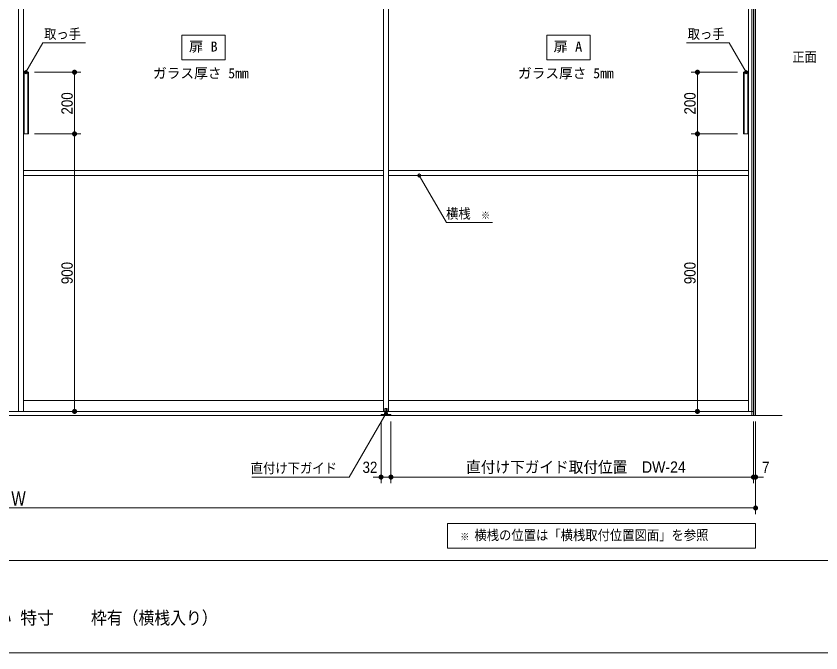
# Model space of a CAD drawing. Units: millimetres, scale not verified. Extents: x -6062 to 6062, y -3045 to 3045.
# Drawn here: x -3312 to -701, y -2770 to -705 of the extents above; entities that cross this region are included whole.
import ezdxf
from ezdxf.enums import TextEntityAlignment as Align

# ---------------------------------------------------------------- set-up
doc = ezdxf.new("R2010")
doc.units = ezdxf.units.MM
doc.header["$LTSCALE"] = 20
for name, color, linetype, lineweight in [('0-0_2寸法-1', 7, 'Continuous', 9), ('0-1_0', 7, 'Continuous', 9), ('0-2_2寸法-2', 7, 'Continuous', 9), ('0-3_2寸法-3', 7, 'Continuous', 9), ('0-4_3一般', 7, 'Continuous', 9), ('0-5_1図面枠', 7, 'Continuous', 9)]:
    doc.layers.add(name, color=color, linetype=linetype, lineweight=lineweight)
doc.styles.add('ＭＳ ゴシック', font='')
doc.styles.add('ＭＳ Ｐゴシック', font='')
doc.styles.get('ＭＳ ゴシック').set_extended_font_data('MS Gothic')
doc.styles.get('ＭＳ Ｐゴシック').set_extended_font_data('MS PGothic')

# ---------------------------------------------------------------- blocks, each defined once
blk = doc.blocks.new('_Dot')
at = {"layer": '0-1_0'}
for p, q in [((-10, 0), (-20, 0)), ((9.78, 2), (-9.78, 2)), ((7.99, 6), (-7.99, 6)), ((9.16, -3.98), (-9.16, -3.98)), ((6, -7.98), (-6, -7.98))]:
    blk.add_line(p, q, dxfattribs=at)
for points in [[(10, 0), (9.92, 1.25), (9.69, 2.49), (9.3, 3.68), (8.76, 4.82), (8.09, 5.88), (7.29, 6.85), (6.37, 7.71), (5.36, 8.44), (4.26, 9.05), (3.09, 9.51), (1.87, 9.82), (0.63, 9.98), (-0.63, 9.98), (-1.87, 9.82), (-3.09, 9.51), (-4.26, 9.05), (-5.36, 8.44), (-6.37, 7.71), (-7.29, 6.85), (-8.09, 5.88), (-8.76, 4.82), (-9.3, 3.68), (-9.69, 2.49), (-9.92, 1.25), (-10, 0), (0, 0)], [(-10, 0), (-9.92, -1.25), (-9.69, -2.49), (-9.3, -3.68), (-8.76, -4.82), (-8.09, -5.88), (-7.29, -6.85), (-6.37, -7.71), (-5.36, -8.44), (-4.26, -9.05), (-3.09, -9.51), (-1.87, -9.82), (-0.63, -9.98), (0.63, -9.98), (1.87, -9.82), (3.09, -9.51), (4.26, -9.05), (5.36, -8.44), (6.37, -7.71), (7.29, -6.85), (8.09, -5.88), (8.76, -4.82), (9.3, -3.68), (9.69, -2.49), (9.92, -1.25), (10, 0), (0, 0)]]:
    blk.add_lwpolyline(points, close=True, dxfattribs=at)
blk = doc.blocks.new('グループ-37')
at = {"layer": '0-4_3一般'}
for p, q in [((17360, 7000), (17360, -40000)), ((-79696.5, -40000), (19223.5, -40000))]:
    blk.add_line(p, q, dxfattribs=at)
blk = doc.blocks.new('グループ-38')
at = {"layer": '0-4_3一般'}
for p, q in [((-30320, 6140), (-30320, -39740)), ((-30320, -39740), (-30320, 6140)), ((-30000, -39740), (-30000, 6140)), ((-6640, 6140), (-6640, -39740)), ((-6320, 6140), (-6320, -39740)), ((-6320, -39740), (-6320, 6140)), ((17040, 6140), (17040, -39740)), ((17360, 6140), (17360, -39740)), ((-30002, -17740), (-30002, -21740)), ((-30002, -17740), (-29682, -17740)), ((-29962, -17740), (-29962, -21740)), ((-29722, -17740), (-29722, -21740)), ((-29682, -21740), (-29682, -17740)), ((16722, -17740), (16722, -21740)), ((16722, -17740), (17042, -17740)), ((16762, -21740), (16762, -17740)), ((17002, -21740), (17002, -17740)), ((-30002, -21740), (-29682, -21740)), ((-6640, -24120), (-30000, -24120)), ((-6640, -24440), (-30000, -24440)), ((17040, -24120), (-6320, -24120)), ((17040, -24440), (-6320, -24440)), ((-30000, -39040), (-6640, -39040)), ((-6320, -39040), (17040, -39040)), ((-6555, -39560), (-6555, -39800)), ((-6415, -39550), (-6545, -39550)), ((-6480, -39520), (-6480, -40027.8)), ((-6405, -39800), (-6405, -39560)), ((-30320, -39740), (-54320, -39740)), ((-6320, -39740), (-30320, -39740)), ((-6800, -39942), (-6580, -39942)), ((-6800, -40000), (-6800, -39942)), ((-6160, -40000), (-6800, -40000)), ((17360, -39740), (-6640, -39740)), ((-6580, -39862), (-6580, -39922)), ((-6580, -39862), (-6520, -39862)), ((-6380, -39922), (-6580, -39922)), ((-6380, -39922), (-6580, -39922)), ((-6555, -39800), (-6405, -39800)), ((-6554, -39862), (-6554, -39800)), ((-6406, -39800), (-6554, -39800)), ((-6406, -39862), (-6406, -39800)), ((-6380, -39862), (-6380, -39922)), ((-6380, -39942), (-6380, -39922)), ((-6160, -39942), (-6160, -40000))]:
    blk.add_line(p, q, dxfattribs=at)
for points in [[(-6640, -39740), (-6640, 6140), (17360, 6140)], [(16722, -21740), (17042, -21740), (17042, -17740)], [(-6580, -39922), (-6580, -39942), (-6160, -39942)], [(-6520, -39862), (-6440, -39862), (-6380, -39862)]]:
    blk.add_lwpolyline(points, dxfattribs=at)
for centre, start, end in [((-6545, -39560), 90, 180), ((-6415, -39560), 0, 90)]:
    blk.add_arc(centre, 10, start, end, dxfattribs=at)
blk = doc.blocks.new('グループ-39')
at = {"layer": '0-4_3一般'}
for name in ['グループ-37', 'グループ-38']:
    blk.add_blockref(name, (0, 0), dxfattribs=at)
blk = doc.blocks.new('グループ-55')
at = {"layer": '0-4_3一般'}
blk.add_line((17380, -40000), (17380, 7000), dxfattribs=at)
blk.add_lwpolyline([(17500, 7000), (17260, 7000), (17260, -40000), (17500, -40000)], close=True, dxfattribs=at)
blk = doc.blocks.new('グループ-96')
at = {"layer": '0-5_1図面枠'}
blk.add_line((-80000, -49400), (80000, -49400), dxfattribs=at)
blk.add_lwpolyline([(-80000, 55400), (80000, 55400), (80000, -55400), (-80000, -55400)], close=True, dxfattribs=at)
blk = doc.blocks.new('図面枠')
at = {"layer": '0-5_1図面枠'}
blk.add_blockref('グループ-96', (0, 0), dxfattribs=at)

msp = doc.modelspace()

# ---------------------------------------------------------------- linework, layer by layer
at = {"layer": '0-0_2寸法-1'}
for p, q in [((-3251.8, -887), (-3101.8, -887)), ((-971.2, -887), (-1121.2, -887)), ((-3121.8, -1074.29), (-3121.8, -899.71)), ((-1101.2, -1074.29), (-1101.2, -899.71)), ((-3251.6, -1087), (-3101.8, -1087)), ((-3251.6, -1087), (-3101.8, -1087)), ((-971.4, -1087), (-1121.2, -1087)), ((-971.4, -1087), (-1121.2, -1087)), ((-3121.8, -1099.71), (-3121.8, -1974.29)), ((-1101.2, -1099.71), (-1101.2, -1974.29)), ((-3251.8, -1987), (-3101.8, -1987)), ((-971.2, -1987), (-1121.2, -1987)), ((-2095.5, -2020), (-2095.5, -2220)), ((-919.5, -2020), (-919.5, -2220)), ((-932.21, -2200), (-2082.79, -2200)), ((-912.5, -2220), (-912.5, -2320)), ((-5681.79, -2300), (-925.21, -2300))]:
    msp.add_line(p, q, dxfattribs=at)
at = {"layer": '0-2_2寸法-2'}
for p, q in [((-2127.5, -2020), (-2127.5, -2220)), ((-2095.5, -2020), (-2095.5, -2220)), ((-919.5, -2020), (-919.5, -2220)), ((-912.5, -2020), (-912.5, -2220)), ((-2140.21, -2200), (-2152.92, -2200)), ((-2127.5, -2200), (-2095.5, -2200)), ((-2082.79, -2200), (-2070.08, -2200)), ((-932.21, -2200), (-944.92, -2200)), ((-919.5, -2200), (-912.5, -2200)), ((-899.79, -2200), (-887.08, -2200))]:
    msp.add_line(p, q, dxfattribs=at)
at = {"layer": '0-3_2寸法-3'}
for p, q in [((-3274.91, -886.01), (-3284.69, -886.01)), ((-3279.63, -882.01), (-3279.97, -882.01)), ((-3279.63, -882.01), (-3279.97, -882.01)), ((-938.31, -886.01), (-948.09, -886.01)), ((-943.03, -882.01), (-943.37, -882.01)), ((-943.03, -882.01), (-943.37, -882.01)), ((-3275.8, -890.01), (-3283.8, -890.01)), ((-939.2, -890.01), (-947.2, -890.01)), ((-1998.61, -1221.01), (-2008.39, -1221.01)), ((-1999.5, -1225.01), (-2007.5, -1225.01)), ((-2003.33, -1217.01), (-2003.67, -1217.01)), ((-2003.33, -1217.01), (-2003.67, -1217.01)), ((-2106.61, -1992.11), (-2116.39, -1992.11)), ((-2107.5, -1996.11), (-2115.5, -1996.11)), ((-2111.33, -1988.11), (-2111.67, -1988.11)), ((-2111.33, -1988.11), (-2111.67, -1988.11))]:
    msp.add_line(p, q, dxfattribs=at)
for points in [[(-2773.5, -767), (-2633.5, -767), (-2633.5, -847), (-2773.5, -847)], [(-1589.5, -767), (-1449.5, -767), (-1449.5, -847), (-1589.5, -847)], [(-1912.5, -2350), (-912.5, -2350), (-912.5, -2430), (-1912.5, -2430)]]:
    msp.add_lwpolyline(points, close=True, dxfattribs=at)
for points in [[(-3279.8, -887), (-3224.56, -791.33), (-3086.04, -791.33)], [(-943.2, -887), (-998.44, -791.33), (-1136.96, -791.33)], [(-1766.16, -1374.84), (-1915.26, -1374.84), (-2003.5, -1222)], [(-2111.5, -1993.1), (-2230.95, -2200), (-2546.97, -2200)]]:
    msp.add_lwpolyline(points, dxfattribs=at)
for centre in [(-3279.8, -887), (-3279.8, -887), (-943.2, -887), (-943.2, -887), (-2003.5, -1222), (-2003.5, -1222), (-2111.5, -1993.1), (-2111.5, -1993.1)]:
    msp.add_circle(centre, 5.01, dxfattribs=at)

# ---------------------------------------------------------------- block references
at = {"layer": '0-0_2寸法-1', "xscale": 0.6356201, "yscale": 0.6356201}
for p, rotation in [((-3121.8, -887), 90), ((-1101.2, -887), 90), ((-3121.8, -1087), 270), ((-3121.8, -1087), 90), ((-1101.2, -1087), 270), ((-1101.2, -1087), 90), ((-3121.8, -1987), 270), ((-1101.2, -1987), 270), ((-2095.5, -2200), 180)]:
    msp.add_blockref('_Dot', p, dxfattribs=dict(at, rotation=rotation))
for p in [(-919.5, -2200), (-912.5, -2300)]:
    msp.add_blockref('_Dot', p, dxfattribs=at)
at = {"layer": '0-2_2寸法-2', "xscale": 0.6356201, "yscale": 0.6356201}
for p in [(-2127.5, -2200), (-919.5, -2200)]:
    msp.add_blockref('_Dot', p, dxfattribs=at)
at = {"layer": '0-2_2寸法-2', "xscale": 0.6356201, "yscale": 0.6356201, "rotation": 180}
for p in [(-2095.5, -2200), (-912.5, -2200)]:
    msp.add_blockref('_Dot', p, dxfattribs=at)
at = {"layer": '0-4_3一般', "xscale": 0.05, "yscale": 0.05}
for name in ['グループ-39', 'グループ-55']:
    msp.add_blockref(name, (-1787.5, 0), dxfattribs=at)
at = {"layer": '0-5_1図面枠', "xscale": 0.05, "yscale": 0.05}
msp.add_blockref('図面枠', (-1787.5, 0), dxfattribs=at)

# ---------------------------------------------------------------- texts
at = {"layer": '0-0_2寸法-1', "style": 'ＭＳ Ｐゴシック', "width": 0.9}
for s, p in [('200', (-3116.84, -1024.28)), ('200', (-1096.24, -1024.28)), ('900', (-3116.84, -1574.38)), ('900', (-1096.24, -1574.38))]:
    msp.add_text(s, height=36.66, rotation=90, dxfattribs=at).set_placement(p, align=Align.BOTTOM_LEFT)
at = {"layer": '0-0_2寸法-1', "style": 'ＭＳ Ｐゴシック'}
for s, height, width, p in [('直付け下ガイド取付位置\u3000DW-24', 36.69, 0.95, (-1851.58, -2196.79)), ('W', 47.17, 0.8, (-3326.96, -2307.07))]:
    msp.add_text(s, height=height, dxfattribs=dict(at, width=width)).set_placement(p, align=Align.BOTTOM_LEFT)
at = {"layer": '0-2_2寸法-2', "style": 'ＭＳ Ｐゴシック', "width": 0.9}
for s, p in [('32', (-2187.59, -2197.52)), ('7', (-891.4, -2197.52))]:
    msp.add_text(s, height=36.66, dxfattribs=at).set_placement(p, align=Align.BOTTOM_LEFT)
at = {"layer": '0-3_2寸法-3', "style": 'ＭＳ ゴシック'}
for s, height, width, p in [('取っ手', 32.55, 0.9, (-3220.71, -788.94)), ('取っ手', 32.55, 0.9, (-1133.1, -788.94)), ('扉 B', 32.55, 1.05, (-2750.86, -829.87)), ('扉 A', 32.55, 1.05, (-1568.01, -829.87)), ('正面', 32.55, 0.9, (-793.76, -863.78)), ('横桟', 32.55, 0.9, (-1916.61, -1371.66)), ('※', 23.25, 0.9, (-1803.26, -1369.88)), ('直付け下ガイド', 32.55, 0.9, (-2550.42, -2196.83)), ('横桟の位置は「横桟取付位置図面」を参照', 32.55, 0.9, (-1824.68, -2414.03)), ('※', 23.25, 0.9, (-1870.52, -2412.25))]:
    msp.add_text(s, height=height, dxfattribs=dict(at, width=width)).set_placement(p, align=Align.BOTTOM_LEFT)
for p in [(-2867.29, -916.45), (-1683.29, -916.45)]:
    msp.add_text('ガラス厚さ 5mm', height=32.55, dxfattribs=at).set_placement(p, align=Align.BOTTOM_LEFT)
at = {"layer": '0-5_1図面枠', "style": 'ＭＳ ゴシック'}
for s, width, p in [('4枚引き分け引き違い 特寸', 0.95, (-3839.72, -2689.89)), ('\u3000枠有（横桟入り）', 0.9, (-3119.94, -2689.89))]:
    msp.add_text(s, height=41.84, dxfattribs=dict(at, width=width)).set_placement(p, align=Align.BOTTOM_LEFT)

doc.saveas('drawing.dxf')
